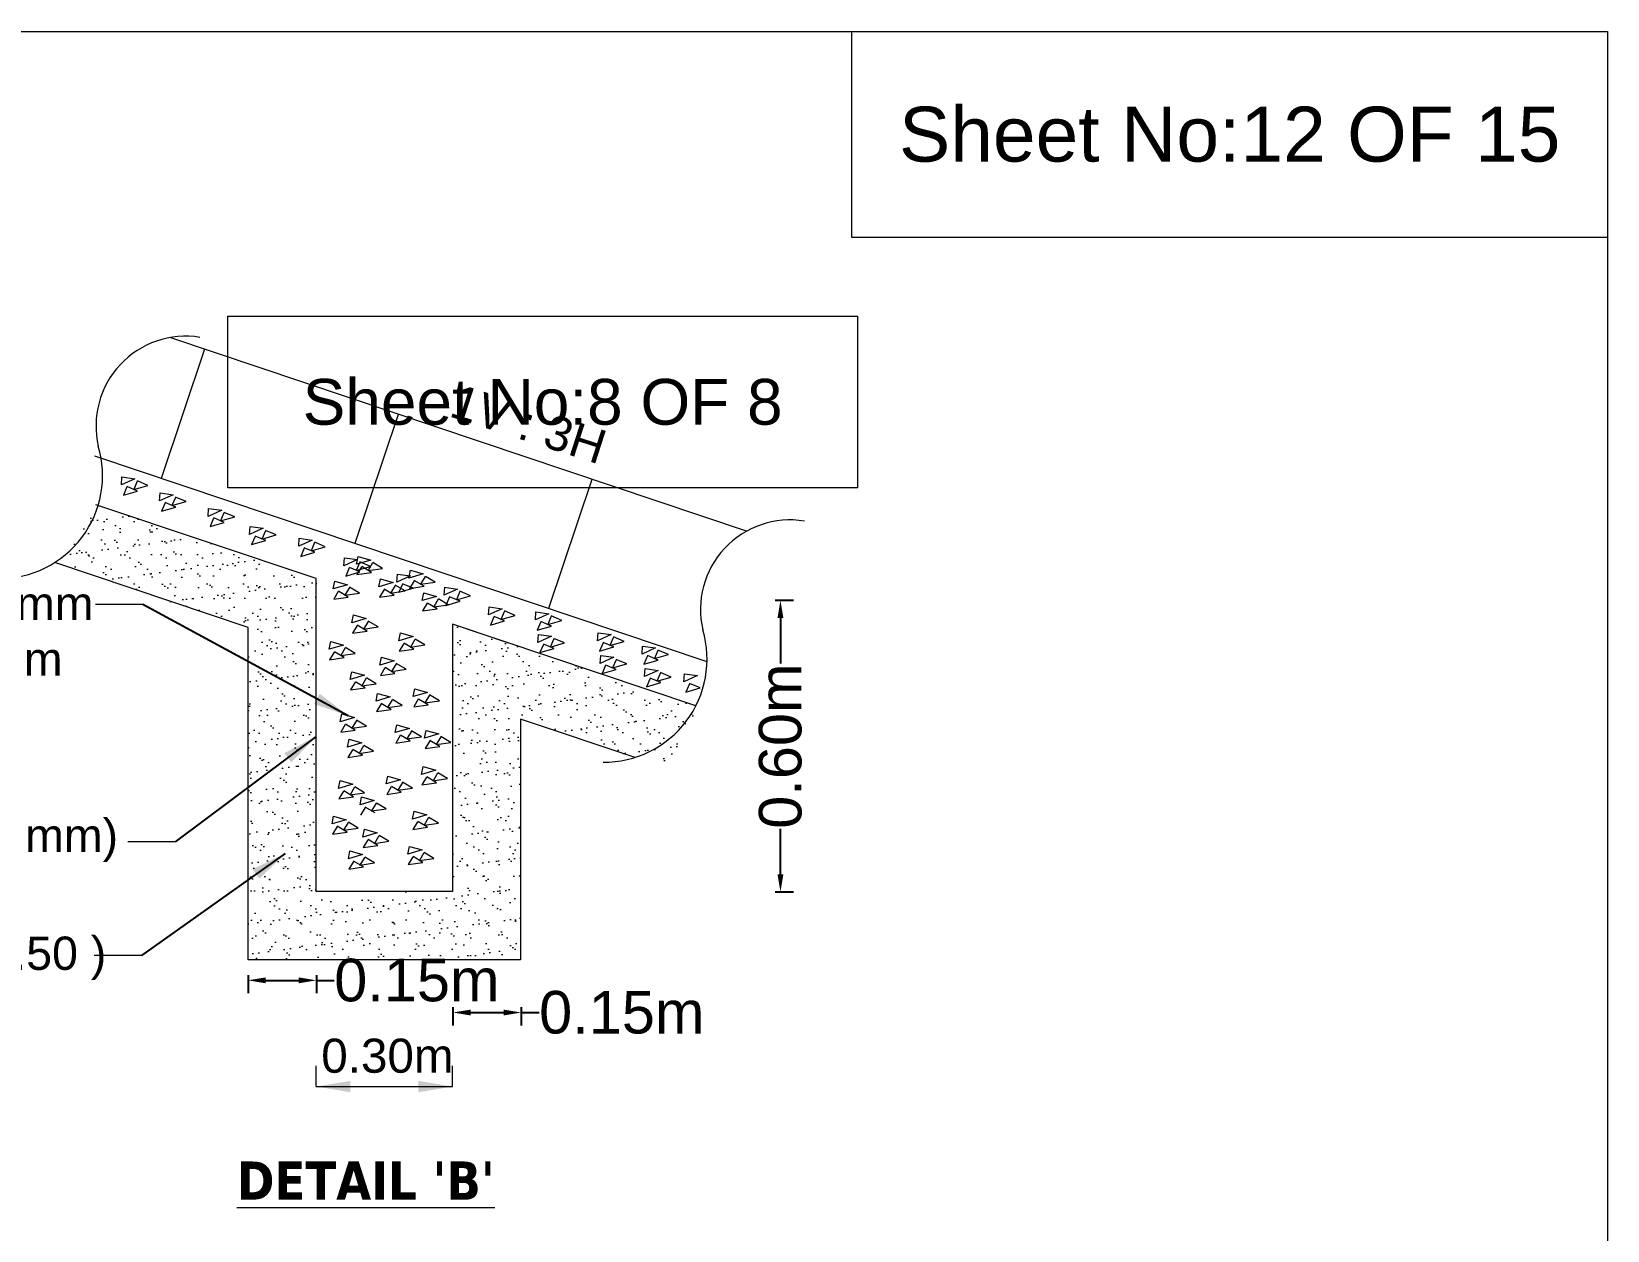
# Model space of a CAD drawing. Header units: inches. Extents: x -885 to 26362, y -28010 to 990.
# Drawn here: x 4475.9 to 4520.31, y -16592.86 to -16559.08 of the extents above; entities that cross this region are included whole.
import ezdxf

# ---------------------------------------------------------------- set-up
doc = ezdxf.new("R2010")
doc.units = ezdxf.units.IN
doc.header["$MEASUREMENT"] = 0
doc.header["$PDMODE"] = 3
doc.layers.add('LINE', color=7, linetype='Continuous')
doc.layers.add('Long Section Labels', color=7, linetype='Continuous', lineweight=9)
doc.styles.add('dim', font='isocp.shx')
doc.styles.get("Standard").update_dxf_attribs({"font": 'arial.ttf'})
doc.dimstyles.get("Standard").update_dxf_attribs({"dimtxt": 0.18, "dimasz": 0.18, "dimexe": 0.18, "dimexo": 0.0625, "dimgap": 0.09, "dimtad": 0, "dimtih": 1, "dimtoh": 1, "dimdec": 4, "dimzin": 0, "dimdsep": 46, "dimtxsty": 'Standard', "dimcen": 0.09, "dimadec": 0, "dimazin": 0, "dimtfac": 1, "dimtdec": 4, "dimtofl": 0, "dimtmove": 0, "dimatfit": 3, "dimfxl": 1, "dimtolj": 1, "dimtzin": 0, "dimarcsym": 0})
doc.dimstyles.new('STANDARD$0', dxfattribs={"dimscale": 0, "dimtxt": 8, "dimasz": 8, "dimexe": 4, "dimexo": 0, "dimgap": 2, "dimtad": 1, "dimdec": 0, "dimzin": 0, "dimdsep": 46, "dimtxsty": 'dim', "dimblk": 'DOTSMALL', "dimcen": 1, "dimclrd": 6, "dimclre": 6, "dimclrt": 256, "dimadec": 0, "dimazin": 0, "dimtfac": 1, "dimtdec": 0, "dimtix": 1, "dimtofl": 0, "dimtmove": 1, "dimatfit": 3, "dimldrblk": 'DOTSMALL', "dimfxl": 6, "dimtolj": 1, "dimtzin": 0, "dimarcsym": 0})

# ---------------------------------------------------------------- blocks, each defined once
blk = doc.blocks.new('*D33')
at = {"layer": 'Defpoints', "color": 0, "linetype": 'ByBlock', "ltscale": 0.5, "transparency": 16777216}
for p in [(4482.006, -16585.233), (4483.931, -16585.233), (4483.931, -16585.815)]:
    blk.add_point(p, dxfattribs=at)
at = {"layer": 'LINE', "color": 0, "lineweight": -2, "ltscale": 0.5, "transparency": 16777216}
for p, q in [((4482.006, -16585.665), (4482.006, -16586.179)), ((4482.506, -16585.815), (4483.431, -16585.815)), ((4483.931, -16585.665), (4483.931, -16586.179)), ((4483.931, -16585.815), (4484.431, -16585.815))]:
    blk.add_line(p, q, dxfattribs=at)
at = {"layer": 'LINE', "color": 0, "linetype": 'ByBlock', "ltscale": 0.5, "transparency": 16777216}
for points in [[(4482.506, -16585.732), (4482.506, -16585.898), (4482.006, -16585.815)], [(4483.431, -16585.732), (4483.431, -16585.898), (4483.931, -16585.815)]]:
    blk.add_solid(points, dxfattribs=at)
at = {"layer": 'LINE', "color": 0, "linetype": 'ByBlock', "lineweight": 20, "ltscale": 0.5, "transparency": 16777216, "insert": (4486.762, -16585.815), "char_height": 1.2, "attachment_point": 5}
blk.add_mtext('\\A1;0.15m', dxfattribs=at)
blk = doc.blocks.new('*D34')
at = {"layer": 'Defpoints', "color": 0, "linetype": 'ByBlock', "ltscale": 0.5, "transparency": 16777216}
for p in [(4487.78, -16585.142), (4489.705, -16585.142), (4489.705, -16586.722)]:
    blk.add_point(p, dxfattribs=at)
at = {"layer": 'LINE', "color": 0, "lineweight": -2, "ltscale": 0.5, "transparency": 16777216}
for p, q in [((4487.78, -16586.572), (4487.78, -16587.086)), ((4488.28, -16586.722), (4489.205, -16586.722)), ((4489.705, -16586.572), (4489.705, -16587.086)), ((4489.705, -16586.722), (4490.205, -16586.722))]:
    blk.add_line(p, q, dxfattribs=at)
at = {"layer": 'LINE', "color": 0, "linetype": 'ByBlock', "ltscale": 0.5, "transparency": 16777216}
for points in [[(4488.28, -16586.639), (4488.28, -16586.805), (4487.78, -16586.722)], [(4489.205, -16586.639), (4489.205, -16586.805), (4489.705, -16586.722)]]:
    blk.add_solid(points, dxfattribs=at)
at = {"layer": 'LINE', "color": 0, "linetype": 'ByBlock', "lineweight": 20, "ltscale": 0.5, "transparency": 16777216, "insert": (4492.536, -16586.722), "char_height": 1.2, "attachment_point": 5}
blk.add_mtext('\\A1;0.15m', dxfattribs=at)
blk = doc.blocks.new('*D35')
at = {"layer": 'Defpoints', "color": 0, "linetype": 'ByBlock', "ltscale": 0.5, "transparency": 16777216}
for p in [(4489.686, -16575.104), (4489.686, -16583.325), (4497.007, -16583.325)]:
    blk.add_point(p, dxfattribs=at)
at = {"layer": 'LINE', "color": 0, "lineweight": -2, "ltscale": 0.5, "transparency": 16777216}
for p, q in [((4496.857, -16575.104), (4497.371, -16575.104)), ((4497.007, -16575.604), (4497.007, -16576.883)), ((4497.007, -16582.825), (4497.007, -16581.546)), ((4496.857, -16583.325), (4497.371, -16583.325))]:
    blk.add_line(p, q, dxfattribs=at)
at = {"layer": 'LINE', "color": 0, "linetype": 'ByBlock', "ltscale": 0.5, "transparency": 16777216}
for points in [[(4496.923, -16575.604), (4497.09, -16575.604), (4497.007, -16575.104)], [(4496.923, -16582.825), (4497.09, -16582.825), (4497.007, -16583.325)]]:
    blk.add_solid(points, dxfattribs=at)
at = {"layer": 'LINE', "color": 0, "linetype": 'ByBlock', "lineweight": 20, "ltscale": 0.5, "transparency": 16777216, "insert": (4497.007, -16579.215), "char_height": 0.85, "attachment_point": 5, "rotation": 90}
blk.add_mtext('\\A1;{\\H1.412x;0.60m}', dxfattribs=at)

msp = doc.modelspace()

# ---------------------------------------------------------------- hatches: boundary and pattern name
at = {"linetype": 'Continuous', "lineweight": 20, "ltscale": 0.5}
h = msp.add_hatch(dxfattribs=at)
h.set_pattern_fill('AR-SAND', color=0, scale=0.8, style=0)
h.set_pattern_definition([(37.5, (-123.113, -17023.448), (-1.28003, 39.15306), [0, -30.8864, 0, -34.544, 0, -33.02]), (7.5, (-123.113, -17023.45), (35.96186, 57.346), [0, -16.6624, 0, -27.8384, 0, -10.668]), (327.5, (-148.107, -17023.448), (63.2794, 0.11497), [0, -10.16, 0, -36.576, 0, -47.752]), (317.5, (-148.107, -17023.45), (61.0845, 17.83435), [0, -5.08, 0, -23.9776, 0, -27.432])])
h.paths.add_polyline_path([(4476.72624, -16574.097834), (4477.712262, -16572.41922), (4483.926418, -16574.490677), (4483.926418, -16583.313487), (4487.766418, -16583.313487), (4487.766418, -16575.780373), (4494.735517, -16578.121002), (4493.74274, -16579.812966), (4489.686418, -16578.450617), (4489.686418, -16585.233487), (4482.006418, -16585.233487), (4482.006418, -16575.871225)])
h = msp.add_hatch(dxfattribs=at)
h.set_pattern_fill('AR-SAND', color=0, scale=0.2, style=0)
h.set_pattern_definition([(37.5, (-123.113, -17023.448), (-0.320006, 9.788265), [0, -7.7216, 0, -8.636, 0, -8.255]), (7.5, (-123.113, -17023.448), (8.990466, 14.336502), [0, -4.1656, 0, -6.9596, 0, -2.667]), (327.5, (-129.361, -17023.448), (15.819847, 0.028744), [0, -2.54, 0, -9.144, 0, -11.938]), (317.5, (-129.361, -17023.448), (15.27113, 4.458586), [0, -1.27, 0, -5.9944, 0, -6.858])])
h.paths.add_polyline_path([(4476.72624, -16574.097834), (4477.712262, -16572.41922), (4483.926418, -16574.490677), (4483.926418, -16583.313487), (4487.766418, -16583.313487), (4487.766418, -16575.780373), (4494.735517, -16578.121002), (4493.74274, -16579.812966), (4489.686418, -16578.450617), (4489.686418, -16585.233487), (4482.006418, -16585.233487), (4482.006418, -16575.871225)])
h = msp.add_hatch(dxfattribs=at)
h.set_pattern_fill('AR-SAND', color=0, scale=0.01296, style=0)
h.set_pattern_definition([(37.5, (-123.113, -17023.44784), (-0.020736406, 0.634279556), [0, -0.50035968, 0, -0.5596128, 0, -0.534924]), (7.5, (-123.113, -17023.4478), (0.58258217, 0.92900533), [0, -0.26993088, 0, -0.45098208, 0, -0.1728216]), (327.5, (-123.5179, -17023.44784), (1.02512611, 0.00186259), [0, -0.164592, 0, -0.5925312, 0, -0.7735824]), (317.5, (-123.5179, -17023.4478), (0.98956916, 0.2889164), [0, -0.082296, 0, -0.38843712, 0, -0.4443984])])
h.paths.add_polyline_path([(4476.72624, -16574.097834), (4477.712262, -16572.41922), (4483.926418, -16574.490677), (4483.926418, -16583.313487), (4487.766418, -16583.313487), (4487.766418, -16575.780373), (4494.735517, -16578.121002), (4493.74274, -16579.812966), (4489.686418, -16578.450617), (4489.686418, -16585.233487), (4482.006418, -16585.233487), (4482.006418, -16575.871225)])

# ---------------------------------------------------------------- linework, layer by layer
at = {"color": 0, "linetype": 'Continuous', "lineweight": 20, "ltscale": 0.5}
for p, q in [((4496.04861, -16573.160959), (4479.799795, -16567.703661)), ((4480.775434, -16568.031337), (4479.552851, -16571.671514)), ((4486.2357, -16569.865213), (4485.013116, -16573.50539)), ((4494.93734, -16576.838522), (4477.690577, -16571.046054)), ((4478.438391, -16571.853904), (4478.451853, -16571.628789)), ((4478.819261, -16571.680339), (4478.438391, -16571.853904)), ((4478.451853, -16571.628789), (4478.819261, -16571.680339)), ((4478.88434, -16571.751861), (4478.786476, -16571.984019)), ((4478.786476, -16571.984019), (4479.185343, -16571.868426)), ((4479.185343, -16571.868426), (4478.888035, -16571.743097)), ((4491.695966, -16571.699088), (4490.473382, -16575.339265)), ((4478.591009, -16571.909168), (4478.493144, -16572.141326)), ((4478.493144, -16572.141326), (4478.892011, -16572.025732)), ((4478.892011, -16572.025732), (4478.594703, -16571.900404)), ((4479.512654, -16572.306752), (4479.526116, -16572.081638)), ((4479.893524, -16572.133188), (4479.512654, -16572.306752)), ((4479.526116, -16572.081638), (4479.893524, -16572.133188)), ((4479.958604, -16572.204709), (4479.860739, -16572.436867)), ((4479.860739, -16572.436867), (4480.259606, -16572.321274)), ((4480.259606, -16572.321274), (4479.962298, -16572.195946)), ((4483.926418, -16574.490677), (4477.712262, -16572.41922)), ((4479.665272, -16572.362016), (4479.567407, -16572.594174)), ((4479.567407, -16572.594174), (4479.966274, -16572.478581)), ((4479.966274, -16572.478581), (4479.668966, -16572.353253)), ((4480.880944, -16572.739775), (4480.894405, -16572.51466)), ((4481.261813, -16572.56621), (4480.880944, -16572.739775)), ((4480.894405, -16572.51466), (4481.261813, -16572.56621)), ((4481.326893, -16572.637732), (4481.229029, -16572.86989)), ((4481.229029, -16572.86989), (4481.627895, -16572.754296)), ((4481.627895, -16572.754296), (4481.330587, -16572.628968)), ((4481.033561, -16572.795039), (4480.935697, -16573.027196)), ((4480.935697, -16573.027196), (4481.334563, -16572.911603)), ((4481.334563, -16572.911603), (4481.037256, -16572.786275)), ((4482.049894, -16573.250239), (4482.063356, -16573.025124)), ((4482.430764, -16573.076675), (4482.049894, -16573.250239)), ((4482.063356, -16573.025124), (4482.430764, -16573.076675)), ((4482.495844, -16573.148196), (4482.397979, -16573.380354)), ((4482.796846, -16573.264761), (4482.499538, -16573.139433)), ((4482.202512, -16573.305503), (4482.104647, -16573.537661)), ((4482.104647, -16573.537661), (4482.503514, -16573.422068)), ((4482.503514, -16573.422068), (4482.206206, -16573.29674)), ((4482.397979, -16573.380354), (4482.796846, -16573.264761)), ((4483.433806, -16573.581157), (4483.447268, -16573.356042)), ((4483.814676, -16573.407593), (4483.433806, -16573.581157)), ((4483.447268, -16573.356042), (4483.814676, -16573.407593)), ((4483.586424, -16573.636421), (4483.488559, -16573.868579)), ((4483.887426, -16573.752986), (4483.590118, -16573.627657)), ((4483.879755, -16573.479114), (4483.781891, -16573.711272)), ((4483.781891, -16573.711272), (4484.180758, -16573.595679)), ((4484.180758, -16573.595679), (4483.88345, -16573.470351)), ((4482.006418, -16575.871225), (4476.557012, -16574.040997)), ((4483.488559, -16573.868579), (4483.887426, -16573.752986)), ((4484.7048, -16574.133934), (4484.718262, -16573.908819)), ((4485.08567, -16573.960369), (4484.7048, -16574.133934)), ((4484.718262, -16573.908819), (4485.08567, -16573.960369)), ((4485.15075, -16574.031891), (4485.052885, -16574.264048)), ((4485.059575, -16574.089695), (4485.104235, -16573.868644)), ((4485.460893, -16573.970826), (4485.059575, -16574.089695)), ((4485.104235, -16573.868644), (4485.460893, -16573.970826)), ((4485.451752, -16574.148455), (4485.154444, -16574.023127)), ((4485.515386, -16574.050709), (4485.386163, -16574.266987)), ((4485.797236, -16574.208031), (4485.520264, -16574.042545)), ((4483.926418, -16583.313487), (4483.926418, -16574.490677)), ((4484.857418, -16574.189197), (4484.759553, -16574.421355)), ((4484.759553, -16574.421355), (4485.15842, -16574.305762)), ((4485.15842, -16574.305762), (4484.861112, -16574.180434)), ((4485.052885, -16574.264048), (4485.451752, -16574.148455)), ((4485.203016, -16574.165661), (4485.073794, -16574.38194)), ((4485.073794, -16574.38194), (4485.484866, -16574.322983)), ((4485.484866, -16574.322983), (4485.207894, -16574.157497)), ((4485.386163, -16574.266987), (4485.797236, -16574.208031)), ((4485.694403, -16574.724104), (4485.739063, -16574.503053)), ((4485.739063, -16574.503053), (4486.095721, -16574.605235)), ((4486.201069, -16574.591456), (4486.214531, -16574.366341)), ((4486.581938, -16574.417892), (4486.201069, -16574.591456)), ((4486.214531, -16574.366341), (4486.581938, -16574.417892)), ((4486.539877, -16574.477495), (4486.584538, -16574.256445)), ((4486.941196, -16574.358627), (4486.539877, -16574.477495)), ((4486.584538, -16574.256445), (4486.941196, -16574.358627)), ((4486.995689, -16574.438509), (4486.866466, -16574.654788)), ((4487.277539, -16574.595831), (4487.000566, -16574.430345)), ((4484.404478, -16574.784165), (4484.449138, -16574.563115)), ((4484.805796, -16574.665297), (4484.404478, -16574.784165)), ((4484.547919, -16574.860131), (4484.418697, -16575.07641)), ((4484.449138, -16574.563115), (4484.805796, -16574.665297)), ((4484.829769, -16575.017453), (4484.552797, -16574.851967)), ((4484.860289, -16574.745179), (4484.731067, -16574.961458)), ((4484.731067, -16574.961458), (4485.142139, -16574.902501)), ((4485.142139, -16574.902501), (4484.865167, -16574.737015)), ((4486.095721, -16574.605235), (4485.694403, -16574.724104)), ((4485.837844, -16574.80007), (4485.708622, -16575.016348)), ((4485.708622, -16575.016348), (4486.119694, -16574.957392)), ((4486.119694, -16574.957392), (4485.842722, -16574.791906)), ((4486.150214, -16574.685118), (4486.020992, -16574.901396)), ((4486.020992, -16574.901396), (4486.432064, -16574.842439)), ((4486.432064, -16574.842439), (4486.155092, -16574.676954)), ((4486.353686, -16574.64672), (4486.255822, -16574.878878)), ((4486.255822, -16574.878878), (4486.654689, -16574.763285)), ((4486.654689, -16574.763285), (4486.357381, -16574.637956)), ((4486.683319, -16574.553461), (4486.554096, -16574.76974)), ((4486.554096, -16574.76974), (4486.965169, -16574.710783)), ((4486.965169, -16574.710783), (4486.688197, -16574.545297)), ((4486.866466, -16574.654788), (4487.277539, -16574.595831)), ((4486.909665, -16575.114817), (4486.954326, -16574.893767)), ((4486.954326, -16574.893767), (4487.310984, -16574.995949)), ((4487.539438, -16574.736642), (4487.525976, -16574.961757)), ((4487.906846, -16574.788193), (4487.525976, -16574.961757)), ((4487.539438, -16574.736642), (4487.906846, -16574.788193)), ((4487.971926, -16574.859714), (4487.874061, -16575.091872)), ((4487.874061, -16575.091872), (4488.272928, -16574.976279)), ((4488.272928, -16574.976279), (4487.97562, -16574.850951)), ((4479.038486, -16575.225876), (4477.702324, -16575.225876)), ((4484.418697, -16575.07641), (4484.829769, -16575.017453)), ((4487.310984, -16574.995949), (4486.909665, -16575.114817)), ((4487.053106, -16575.190783), (4486.923884, -16575.407062)), ((4486.923884, -16575.407062), (4487.334956, -16575.348105)), ((4487.334956, -16575.348105), (4487.057984, -16575.182619)), ((4487.365476, -16575.075831), (4487.236254, -16575.29211)), ((4487.236254, -16575.29211), (4487.647326, -16575.233153)), ((4487.647326, -16575.233153), (4487.370354, -16575.067667)), ((4487.682288, -16575.008257), (4487.580729, -16575.249179)), ((4487.580729, -16575.249179), (4487.979596, -16575.133586)), ((4487.979596, -16575.133586), (4487.682288, -16575.008257)), ((4488.78137, -16575.516732), (4488.794832, -16575.291617)), ((4489.16224, -16575.343168), (4488.78137, -16575.516732)), ((4488.794832, -16575.291617), (4489.16224, -16575.343168)), ((4489.22732, -16575.414689), (4489.129455, -16575.646847)), ((4489.528322, -16575.531254), (4489.231014, -16575.405926)), ((4482.006418, -16585.233487), (4482.006418, -16575.871225)), ((4482.006418, -16585.233487), (4482.006418, -16575.871225)), ((4484.932606, -16575.73916), (4484.977267, -16575.518109)), ((4485.333925, -16575.620291), (4484.932606, -16575.73916)), ((4485.076048, -16575.815126), (4484.946825, -16576.031404)), ((4484.977267, -16575.518109), (4485.333925, -16575.620291)), ((4485.357898, -16575.972448), (4485.080925, -16575.806962)), ((4485.388418, -16575.700174), (4485.259195, -16575.916452)), ((4485.259195, -16575.916452), (4485.670268, -16575.857496)), ((4485.670268, -16575.857496), (4485.393295, -16575.69201)), ((4494.622408, -16578.083014), (4487.766418, -16575.780373)), ((4489.349107, -16576.311932), (4487.766418, -16575.780373)), ((4487.766418, -16575.780373), (4487.766418, -16583.313487)), ((4488.933988, -16575.571996), (4488.836124, -16575.804154)), ((4488.836124, -16575.804154), (4489.23499, -16575.688561)), ((4489.23499, -16575.688561), (4488.937682, -16575.563233)), ((4489.129455, -16575.646847), (4489.528322, -16575.531254)), ((4490.10004, -16575.658119), (4490.113502, -16575.433004)), ((4490.48091, -16575.484554), (4490.10004, -16575.658119)), ((4490.113502, -16575.433004), (4490.48091, -16575.484554)), ((4490.252658, -16575.713383), (4490.154793, -16575.945541)), ((4490.154793, -16575.945541), (4490.55366, -16575.829947)), ((4490.55366, -16575.829947), (4490.256352, -16575.704619)), ((4490.545989, -16575.556076), (4490.448125, -16575.788234)), ((4490.448125, -16575.788234), (4490.846991, -16575.672641)), ((4490.846991, -16575.672641), (4490.549684, -16575.547312)), ((4484.288681, -16576.487007), (4484.333342, -16576.265957)), ((4484.333342, -16576.265957), (4484.69, -16576.368139)), ((4484.946825, -16576.031404), (4485.357898, -16575.972448)), ((4486.253063, -16576.246682), (4486.297724, -16576.025631)), ((4486.654382, -16576.127813), (4486.253063, -16576.246682)), ((4486.297724, -16576.025631), (4486.654382, -16576.127813)), ((4486.678355, -16576.47997), (4486.401382, -16576.314484)), ((4486.708874, -16576.207696), (4486.579652, -16576.423974)), ((4486.990725, -16576.365018), (4486.713752, -16576.199532)), ((4490.173062, -16576.293524), (4490.186523, -16576.068409)), ((4490.553931, -16576.119959), (4490.173062, -16576.293524)), ((4490.186523, -16576.068409), (4490.553931, -16576.119959)), ((4490.619011, -16576.191481), (4490.521146, -16576.423639)), ((4490.521146, -16576.423639), (4490.920013, -16576.308046)), ((4490.920013, -16576.308046), (4490.622705, -16576.182717)), ((4491.854911, -16576.247507), (4491.868372, -16576.022392)), ((4492.23578, -16576.073942), (4491.854911, -16576.247507)), ((4491.868372, -16576.022392), (4492.23578, -16576.073942)), ((4492.007528, -16576.30277), (4491.909664, -16576.534928)), ((4492.30853, -16576.419335), (4492.011222, -16576.294007)), ((4492.30086, -16576.145464), (4492.202995, -16576.377621)), ((4492.202995, -16576.377621), (4492.601862, -16576.262028)), ((4492.601862, -16576.262028), (4492.304554, -16576.1367)), ((4484.69, -16576.368139), (4484.288681, -16576.487007)), ((4484.432122, -16576.562974), (4484.3029, -16576.779252)), ((4484.3029, -16576.779252), (4484.713972, -16576.720295)), ((4484.713972, -16576.720295), (4484.437, -16576.55481)), ((4484.744492, -16576.448022), (4484.61527, -16576.6643)), ((4484.61527, -16576.6643), (4485.026342, -16576.605343)), ((4485.026342, -16576.605343), (4484.74937, -16576.439858)), ((4485.719796, -16576.931846), (4485.764457, -16576.710796)), ((4485.764457, -16576.710796), (4486.121115, -16576.812978)), ((4486.396505, -16576.322648), (4486.267282, -16576.538926)), ((4486.267282, -16576.538926), (4486.678355, -16576.47997)), ((4486.579652, -16576.423974), (4486.990725, -16576.365018)), ((4490.325679, -16576.348788), (4490.227815, -16576.580945)), ((4490.227815, -16576.580945), (4490.626681, -16576.465352)), ((4490.626681, -16576.465352), (4490.329374, -16576.340024)), ((4491.909664, -16576.534928), (4492.30853, -16576.419335)), ((4491.927932, -16576.882912), (4491.941394, -16576.657797)), ((4492.308802, -16576.709347), (4491.927932, -16576.882912)), ((4491.941394, -16576.657797), (4492.308802, -16576.709347)), ((4493.106672, -16576.618954), (4493.120134, -16576.393839)), ((4493.487542, -16576.44539), (4493.106672, -16576.618954)), ((4493.120134, -16576.393839), (4493.487542, -16576.44539)), ((4493.25929, -16576.674218), (4493.161426, -16576.906376)), ((4493.560292, -16576.790783), (4493.262984, -16576.665455)), ((4493.552622, -16576.516911), (4493.454757, -16576.749069)), ((4493.454757, -16576.749069), (4493.853624, -16576.633476)), ((4493.853624, -16576.633476), (4493.556316, -16576.508148)), ((4484.881819, -16577.337869), (4484.92648, -16577.116818)), ((4484.92648, -16577.116818), (4485.283138, -16577.219)), ((4486.121115, -16576.812978), (4485.719796, -16576.931846)), ((4485.863238, -16577.007813), (4485.734015, -16577.224091)), ((4485.734015, -16577.224091), (4486.145088, -16577.165134)), ((4486.145088, -16577.165134), (4485.868115, -16576.999649)), ((4486.175608, -16576.892861), (4486.046385, -16577.109139)), ((4486.046385, -16577.109139), (4486.457458, -16577.050182)), ((4486.457458, -16577.050182), (4486.180485, -16576.884697)), ((4492.08055, -16576.938175), (4491.982685, -16577.170333)), ((4491.982685, -16577.170333), (4492.381552, -16577.05474)), ((4492.381552, -16577.05474), (4492.084244, -16576.929412)), ((4492.373882, -16576.780869), (4492.276017, -16577.013026)), ((4492.276017, -16577.013026), (4492.674884, -16576.897433)), ((4492.674884, -16576.897433), (4492.377576, -16576.772105)), ((4493.161426, -16576.906376), (4493.560292, -16576.790783)), ((4493.179694, -16577.254359), (4493.193156, -16577.029244)), ((4493.560564, -16577.080795), (4493.179694, -16577.254359)), ((4493.193156, -16577.029244), (4493.560564, -16577.080795)), ((4493.625644, -16577.152316), (4493.527779, -16577.384474)), ((4493.926646, -16577.268881), (4493.629338, -16577.143553)), ((4485.283138, -16577.219), (4484.881819, -16577.337869)), ((4485.02526, -16577.413835), (4484.896038, -16577.630114)), ((4484.896038, -16577.630114), (4485.30711, -16577.571157)), ((4485.30711, -16577.571157), (4485.030138, -16577.405671)), ((4485.33763, -16577.298883), (4485.208408, -16577.515161)), ((4485.208408, -16577.515161), (4485.61948, -16577.456205)), ((4485.61948, -16577.456205), (4485.342508, -16577.290719)), ((4486.659348, -16577.820016), (4486.704009, -16577.598965)), ((4486.704009, -16577.598965), (4487.060667, -16577.701148)), ((4493.332312, -16577.309623), (4493.234447, -16577.541781)), ((4493.234447, -16577.541781), (4493.633314, -16577.426188)), ((4493.633314, -16577.426188), (4493.336006, -16577.300859)), ((4493.527779, -16577.384474), (4493.926646, -16577.268881)), ((4485.612026, -16577.948673), (4485.656687, -16577.727622)), ((4486.013344, -16577.829804), (4485.612026, -16577.948673)), ((4485.755467, -16578.024639), (4485.626245, -16578.240917)), ((4485.656687, -16577.727622), (4486.013344, -16577.829804)), ((4486.037317, -16578.181961), (4485.760345, -16578.016475)), ((4486.067837, -16577.909687), (4485.938615, -16578.125965)), ((4485.938615, -16578.125965), (4486.349687, -16578.067009)), ((4486.349687, -16578.067009), (4486.072715, -16577.901523)), ((4487.060667, -16577.701148), (4486.659348, -16577.820016)), ((4486.80279, -16577.895982), (4486.673567, -16578.112261)), ((4486.673567, -16578.112261), (4487.08464, -16578.053304)), ((4487.08464, -16578.053304), (4486.807667, -16577.887818)), ((4487.11516, -16577.78103), (4486.985937, -16577.997309)), ((4486.985937, -16577.997309), (4487.39701, -16577.938352)), ((4487.39701, -16577.938352), (4487.120037, -16577.772866)), ((4484.602502, -16578.530555), (4484.647163, -16578.309505)), ((4485.003821, -16578.411687), (4484.602502, -16578.530555)), ((4484.647163, -16578.309505), (4485.003821, -16578.411687)), ((4485.058313, -16578.49157), (4484.929091, -16578.707848)), ((4485.340164, -16578.648891), (4485.063191, -16578.483406)), ((4485.626245, -16578.240917), (4486.037317, -16578.181961)), ((4489.686418, -16578.450617), (4489.686418, -16585.233487)), ((4492.911614, -16579.533825), (4489.686418, -16578.450617)), ((4489.686418, -16578.450617), (4489.686418, -16585.233487)), ((4484.745943, -16578.606522), (4484.616721, -16578.8228)), ((4484.616721, -16578.8228), (4485.027794, -16578.763843)), ((4485.027794, -16578.763843), (4484.750821, -16578.598358)), ((4484.929091, -16578.707848), (4485.340164, -16578.648891)), ((4486.151489, -16578.835072), (4486.196149, -16578.614022)), ((4486.552807, -16578.716204), (4486.151489, -16578.835072)), ((4486.29493, -16578.911039), (4486.165708, -16579.127317)), ((4486.196149, -16578.614022), (4486.552807, -16578.716204)), ((4486.57678, -16579.06836), (4486.299808, -16578.902875)), ((4486.6073, -16578.796087), (4486.478077, -16579.012365)), ((4486.478077, -16579.012365), (4486.88915, -16578.953408)), ((4486.88915, -16578.953408), (4486.612178, -16578.787922)), ((4486.979759, -16578.991683), (4487.024419, -16578.770632)), ((4487.381077, -16578.872814), (4486.979759, -16578.991683)), ((4487.024419, -16578.770632), (4487.381077, -16578.872814)), ((4487.43557, -16578.952697), (4487.306347, -16579.168975)), ((4487.71742, -16579.110019), (4487.440448, -16578.944533)), ((4484.805638, -16579.241089), (4484.850299, -16579.020038)), ((4485.206957, -16579.12222), (4484.805638, -16579.241089)), ((4484.949079, -16579.317055), (4484.819857, -16579.533333)), ((4484.850299, -16579.020038), (4485.206957, -16579.12222)), ((4485.230929, -16579.474377), (4484.953957, -16579.308891)), ((4485.261449, -16579.202103), (4485.132227, -16579.418381)), ((4485.132227, -16579.418381), (4485.543299, -16579.359425)), ((4485.543299, -16579.359425), (4485.266327, -16579.193939)), ((4486.165708, -16579.127317), (4486.57678, -16579.06836)), ((4487.1232, -16579.067649), (4486.993978, -16579.283927)), ((4486.993978, -16579.283927), (4487.40505, -16579.224971)), ((4487.40505, -16579.224971), (4487.128078, -16579.059485)), ((4487.306347, -16579.168975), (4487.71742, -16579.110019)), ((4484.819857, -16579.533333), (4485.230929, -16579.474377)), ((4486.890856, -16580.01314), (4486.935517, -16579.79209)), ((4486.935517, -16579.79209), (4487.292175, -16579.894272)), ((4484.551715, -16580.4084), (4484.596376, -16580.18735)), ((4484.953033, -16580.289532), (4484.551715, -16580.4084)), ((4484.596376, -16580.18735), (4484.953033, -16580.289532)), ((4485.897552, -16580.28152), (4485.942213, -16580.060469)), ((4486.298871, -16580.162651), (4485.897552, -16580.28152)), ((4485.942213, -16580.060469), (4486.298871, -16580.162651)), ((4486.353363, -16580.242534), (4486.224141, -16580.458812)), ((4486.635213, -16580.399856), (4486.358241, -16580.23437)), ((4487.292175, -16579.894272), (4486.890856, -16580.01314)), ((4487.034298, -16580.089107), (4486.905075, -16580.305385)), ((4486.905075, -16580.305385), (4487.316148, -16580.246428)), ((4487.316148, -16580.246428), (4487.039175, -16580.080942)), ((4487.346668, -16579.974154), (4487.217445, -16580.190433)), ((4487.217445, -16580.190433), (4487.628518, -16580.131476)), ((4487.628518, -16580.131476), (4487.351545, -16579.96599)), ((4484.695156, -16580.484367), (4484.565934, -16580.700645)), ((4484.565934, -16580.700645), (4484.977006, -16580.641688)), ((4484.977006, -16580.641688), (4484.700034, -16580.476203)), ((4485.007526, -16580.369415), (4484.878304, -16580.585693)), ((4484.878304, -16580.585693), (4485.289376, -16580.526736)), ((4485.289376, -16580.526736), (4485.012404, -16580.361251)), ((4485.161149, -16580.865179), (4485.20581, -16580.644128)), ((4485.562468, -16580.74631), (4485.161149, -16580.865179)), ((4485.20581, -16580.644128), (4485.562468, -16580.74631)), ((4486.040993, -16580.357486), (4485.911771, -16580.573765)), ((4485.911771, -16580.573765), (4486.322843, -16580.514808)), ((4486.322843, -16580.514808), (4486.045871, -16580.349322)), ((4486.224141, -16580.458812), (4486.635213, -16580.399856)), ((4484.372143, -16581.407029), (4484.416803, -16581.185978)), ((4484.416803, -16581.185978), (4484.773461, -16581.28816)), ((4485.304591, -16580.941145), (4485.175368, -16581.157423)), ((4485.586441, -16581.098467), (4485.309468, -16580.932981)), ((4485.61696, -16580.826193), (4485.487738, -16581.042471)), ((4485.487738, -16581.042471), (4485.898811, -16580.983515)), ((4485.898811, -16580.983515), (4485.621838, -16580.818029)), ((4486.637073, -16581.269255), (4486.681734, -16581.048204)), ((4487.038392, -16581.150387), (4486.637073, -16581.269255)), ((4486.681734, -16581.048204), (4487.038392, -16581.150387)), ((4484.773461, -16581.28816), (4484.372143, -16581.407029)), ((4484.515584, -16581.482995), (4484.386361, -16581.699273)), ((4484.386361, -16581.699273), (4484.797434, -16581.640317)), ((4484.797434, -16581.640317), (4484.520462, -16581.474831)), ((4484.827954, -16581.368043), (4484.698731, -16581.584321)), ((4484.698731, -16581.584321), (4485.109804, -16581.525365)), ((4485.109804, -16581.525365), (4484.832832, -16581.359879)), ((4485.23733, -16581.778723), (4485.281991, -16581.557673)), ((4485.281991, -16581.557673), (4485.638649, -16581.659855)), ((4486.780514, -16581.345221), (4486.651292, -16581.5615)), ((4486.651292, -16581.5615), (4487.062364, -16581.502543)), ((4487.062364, -16581.502543), (4486.785392, -16581.337057)), ((4487.092884, -16581.230269), (4486.963662, -16581.446548)), ((4486.963662, -16581.446548), (4487.374734, -16581.387591)), ((4487.374734, -16581.387591), (4487.097762, -16581.222105)), ((4479.949068, -16581.913697), (4478.612906, -16581.913697)), ((4485.638649, -16581.659855), (4485.23733, -16581.778723)), ((4485.380772, -16581.85469), (4485.251549, -16582.070968)), ((4485.251549, -16582.070968), (4485.662622, -16582.012011)), ((4485.662622, -16582.012011), (4485.385649, -16581.846526)), ((4485.693141, -16581.739738), (4485.563919, -16581.956016)), ((4485.563919, -16581.956016), (4485.974992, -16581.897059)), ((4485.974992, -16581.897059), (4485.698019, -16581.731574)), ((4486.506986, -16582.260877), (4486.551647, -16582.039826)), ((4486.551647, -16582.039826), (4486.908305, -16582.142008)), ((4484.831032, -16582.387757), (4484.875692, -16582.166707)), ((4485.23235, -16582.268889), (4484.831032, -16582.387757)), ((4484.974473, -16582.463723), (4484.845251, -16582.680002)), ((4484.875692, -16582.166707), (4485.23235, -16582.268889)), ((4485.256323, -16582.621045), (4484.979351, -16582.455559)), ((4485.286843, -16582.348771), (4485.157621, -16582.56505)), ((4485.157621, -16582.56505), (4485.568693, -16582.506093)), ((4485.568693, -16582.506093), (4485.291721, -16582.340607)), ((4486.908305, -16582.142008), (4486.506986, -16582.260877)), ((4486.650428, -16582.336843), (4486.521205, -16582.553121)), ((4486.521205, -16582.553121), (4486.932278, -16582.494165)), ((4486.932278, -16582.494165), (4486.655305, -16582.328679)), ((4486.962798, -16582.221891), (4486.833575, -16582.438169)), ((4486.833575, -16582.438169), (4487.244648, -16582.379213)), ((4487.244648, -16582.379213), (4486.967675, -16582.213727)), ((4484.845251, -16582.680002), (4485.256323, -16582.621045)), ((4487.766418, -16583.313487), (4483.926418, -16583.313487)), ((4479.000851, -16585.115222), (4477.664689, -16585.115222)), ((4489.686418, -16585.233487), (4482.006418, -16585.233487)), ((4489.686418, -16585.233487), (4482.006418, -16585.233487)), ((4489.686418, -16585.233487), (4487.766418, -16585.233487)), ((4483.926418, -16588.808158), (4483.926418, -16588.225758)), ((4487.766418, -16588.808158), (4487.766418, -16588.225758)), ((4483.926418, -16588.808158), (4487.766418, -16588.808158))]:
    msp.add_line(p, q, dxfattribs=at)
at = {"color": 0, "lineweight": 20}
for centre in [(4480.246903, -16570.190461), (4497.279191, -16575.367711)]:
    msp.add_arc(centre, 2.526674, 80.8399342, 193.0842085, dxfattribs=at)
at = {"color": 0, "linetype": 'Continuous', "lineweight": 20, "ltscale": 0.5}
for centre in [(4475.002835, -16571.58893), (4492.035123, -16576.76618)]:
    msp.add_arc(centre, 2.903118, 269.5289782, 16.5400104, dxfattribs=at)
for points in [[(4484.886418, -16588.648158), (4484.886418, -16588.968158), (4483.926418, -16588.808158)], [(4486.806418, -16588.648158), (4486.806418, -16588.968158), (4487.766418, -16588.808158)]]:
    msp.add_solid(points, dxfattribs=at)
at = {"layer": 'LINE', "color": 0, "lineweight": 20, "ltscale": 0.5}
for p, q in [((4494.287993, -16577.402793), (4494.301455, -16577.177678)), ((4494.301455, -16577.177678), (4494.668863, -16577.229229)), ((4494.668863, -16577.229229), (4494.287993, -16577.402793)), ((4494.440611, -16577.458057), (4494.342746, -16577.690215)), ((4494.342746, -16577.690215), (4494.741613, -16577.574622)), ((4494.741613, -16577.574622), (4494.444305, -16577.449294))]:
    msp.add_line(p, q, dxfattribs=at)
at = {"layer": 'Long Section Labels'}
for points in [[(4326.762447, -16559.077266), (4520.310834, -16559.077266), (4520.310834, -16695.93533), (4326.762447, -16695.93533)], [(4499.020511, -16559.077266), (4520.310834, -16559.077266), (4520.310834, -16564.883717), (4499.020511, -16564.883717)], [(4481.43498, -16567.101631), (4499.176916, -16567.101631), (4499.176916, -16571.940341), (4481.43498, -16571.940341)]]:
    msp.add_lwpolyline(points, close=True, dxfattribs=at)

# ---------------------------------------------------------------- texts
at = {"color": 0, "linetype": 'Continuous', "lineweight": 20, "ltscale": 0.5, "insert": (4487.929474, -16568.99682), "char_height": 0.96, "width": 7.44300936, "attachment_point": 1, "rotation": 342.1866116}
msp.add_mtext('1V : 3H', dxfattribs=at)
at = {"color": 0, "linetype": 'Continuous', "lineweight": 20, "ltscale": 0.5}
for s, insert, char_height, attachment_point in [('300 mm thick pick jhama chips (40 mm\\Pto 20 mm well graded at top & 20 mm \\Pto 5 mm well graded at bottom) ', (4454.995389, -16574.726037), 0.9384, 1), ('Geo textile filter (thickness >= 3.00 mm)', (4455.177514, -16581.261038), 0.9384, 1), ('150 mm thick sand (FM: 1.00 - 1.50 )', (4456.522119, -16584.58187), 0.9384, 1), ('\\A1;0.30m', (4485.931827, -16587.945293), 0.96, 5)]:
    msp.add_mtext(s, dxfattribs=dict(at, insert=insert, char_height=char_height, attachment_point=attachment_point))
at = {"color": 0, "linetype": 'Continuous', "lineweight": 20, "ltscale": 0.5, "insert": (4485.323474, -16590.918258), "char_height": 1.08, "width": 20.23517161, "attachment_point": 2}
msp.add_mtext("{\\fTahoma|b1|i0|c0|p34;\\LDETAIL 'B'}", dxfattribs=at)
at = {"layer": 'Long Section Labels', "attachment_point": 5}
for s, insert, char_height in [('Sheet No:12 OF 15', (4509.665672, -16561.980491), 1.5483871), ('Sheet No:8 OF 8', (4490.305948, -16569.520986), 1.29032258)]:
    msp.add_mtext(s, dxfattribs=dict(at, insert=insert, char_height=char_height))

# ---------------------------------------------------------------- dimensions: what is measured, and where the dimension line sits
at = {"layer": 'LINE', "color": 0, "linetype": 'ByBlock', "lineweight": 20, "ltscale": 0.5}
dim = msp.add_linear_dim(base=(4497.006539, -16583.324868), p1=(4489.686418, -16575.104297), p2=(4489.686418, -16583.324868), angle=90, text='{\\H1.412x;0.60m}', dimstyle='STANDARD$0', override={"dimscale": 1, "dimtxt": 0.85, "dimasz": 0.5, "dimexe": 0.364, "dimexo": 0.219, "dimgap": 0.09, "dimtad": 0, "dimdec": 2, "dimpost": 'm', "dimtxsty": 'Standard', "dimcen": 0.09, "dimclrd": 0, "dimclre": 0, "dimclrt": 0, "dimtix": 0, "dimtmove": 0, "dimfxl": 0.15, "dimfxlon": 1}, dxfattribs=at)
dim.commit()
dim.dimension.update_dxf_attribs({"geometry": '*D35', "text_midpoint": (4497.006539, -16579.214583)})
for base, p1, p2, picture, middle in [((4483.93132, -16585.815102), (4482.006418, -16585.233487), (4483.93132, -16585.233487), '*D33', (4486.762111, -16585.815102)), ((4489.705401, -16586.722067), (4487.7805, -16585.141819), (4489.705401, -16585.141819), '*D34', (4492.536193, -16586.722067))]:
    dim = msp.add_linear_dim(base=base, p1=p1, p2=p2, text='0.15m', dimstyle='STANDARD$0', override={"dimscale": 1, "dimtxt": 1.2, "dimasz": 0.5, "dimexe": 0.364, "dimexo": 0.219, "dimgap": 0.09, "dimtad": 0, "dimdec": 2, "dimpost": 'm', "dimtxsty": 'Standard', "dimcen": 0.09, "dimclrd": 0, "dimclre": 0, "dimclrt": 0, "dimtix": 0, "dimtmove": 0, "dimfxl": 0.15, "dimfxlon": 1}, dxfattribs=at)
    dim.commit()
    dim.dimension.update_dxf_attribs({"geometry": picture, "text_midpoint": middle, "dimtype": 160})

# ---------------------------------------------------------------- leaders
at = {"color": 0, "linetype": 'Continuous', "lineweight": 20, "ltscale": 0.5}
for points in [[(4484.825492, -16578.360596), (4479.038486, -16575.225876)], [(4483.926418, -16578.943595), (4479.949068, -16581.913697)], [(4483.046555, -16582.239895), (4479.000851, -16585.115222)]]:
    msp.add_leader(points, dimstyle='Standard', override={"dimtxt": 850, "dimasz": 1, "dimdec": 2, "dimlfac": 0.001, "dimpost": 'm', "dimfxl": 0.15, "dimfxlon": 1}, dxfattribs=at)

doc.saveas('drawing.dxf')
